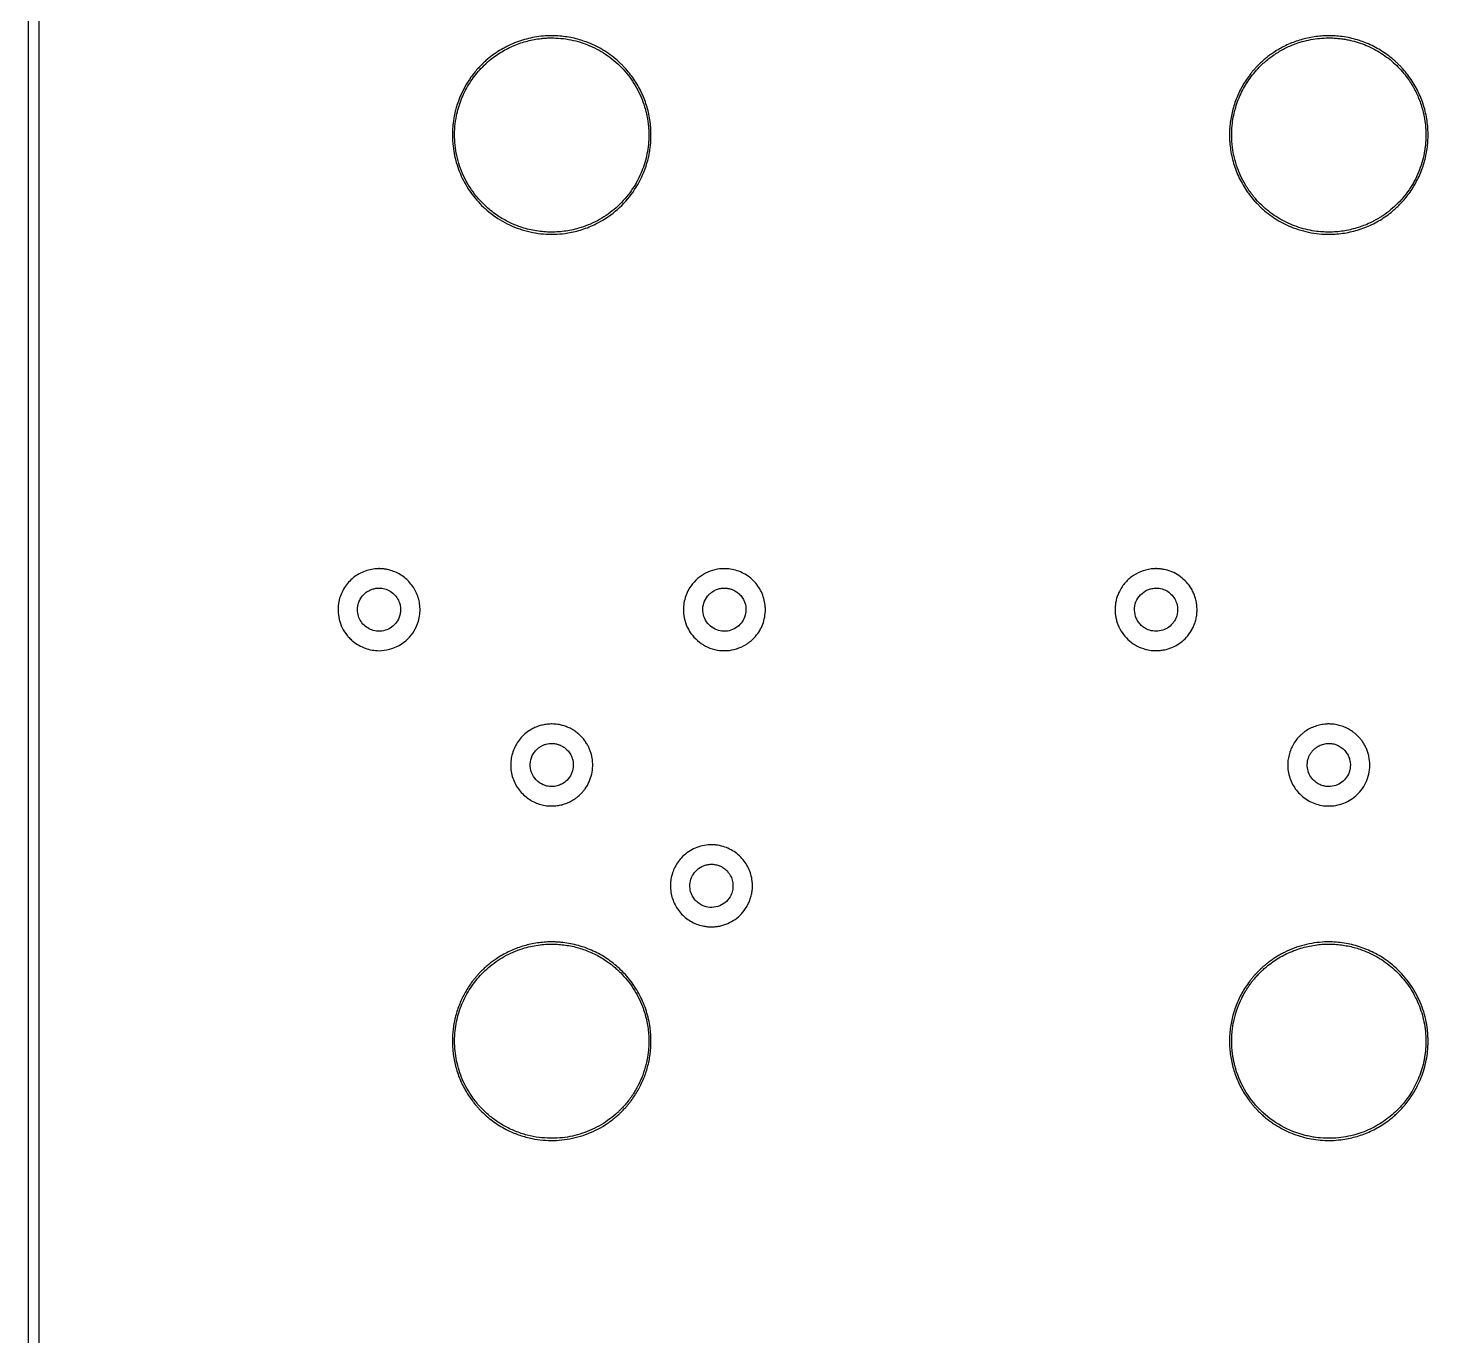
# Model space of a CAD drawing. Extents: x 947 to 24656, y 948 to 49051.
# Drawn here: x 947 to 13796, y 12870 to 24792 of the extents above; entities that cross this region are included whole.
import ezdxf

# ---------------------------------------------------------------- set-up
doc = ezdxf.new("R2010")
doc.units = 0

msp = doc.modelspace()

# ---------------------------------------------------------------- linework, layer by layer
for points in [[(24555.45501, 40846.15625, -0.000005), (24555.576589, 33590.111823, -0.000003), (24555.572356, 24977, -0.000002), (24555.441941, 13479.946311, -0.000011), (24555.197838, 7129.844974)], [(947.356477, 25000.183739), (947.352522, 2562.520656, 0.012311)]]:
    msp.add_lwpolyline(points, format="xyb")
msp.add_lwpolyline([(1047.755387, 2533.246585), (1047.389554, 24971.004995)])
for points in [[(5679.036017, 24722.979276, 0.040754), (5525.633606, 24702.70425, 0.042798), (5380.143539, 24657.951673, 0.042801), (5244.406668, 24589.085934, 0.040772), (5120, 24497.123675, 0.011661), (5103.168978, 24481.712897, 0.004516), (5080.551701, 24459.617433, 0.004515), (5058.340889, 24437.120907, 0.011686), (5042.858371, 24420.388078, 0.025419), (4982.740581, 24344.880433, 0.026482), (4931.47507, 24264.657287, 0.026539), (4889.072115, 24179.631382, 0.025771), (4855.449624, 24089.765537, 0.013519), (4843.006983, 24046.405356, 0.012342), (4832.50816, 24001.103523, 0.012336), (4824.252934, 23955.316344, 0.013471), (4818.54107, 23910.5, 0.012309), (4815.322252, 23867.782545, 0.011205), (4814.076686, 23823.597955, 0.011225), (4814.81236, 23779.489213, 0.012485), (4817.539497, 23737, 0.048587), (4849.639149, 23566.568515, 0.047961), (4914.103553, 23404.751682, 0.047947), (5008.238754, 23258.138693, 0.0485), (5128.252129, 23132.756024, 0.054548), (5291.406903, 23020.809125, 0.054785), (5474.677376, 22946.988838, 0.054794), (5669.577322, 22914.741036, 0.054601), (5867.067754, 22925.534653, 0.018463), (5932.655246, 22938.871822, 0.018723), (5996.770036, 22956.960143, 0.018674), (6059.514927, 22979.846921, 0.018139), (6121, 23007.55404, 0.058866), (6298.587273, 23123.206392, 0.058767), (6444.44823, 23277.116219, 0.058756), (6550.522099, 23460.764945, 0.058803), (6610.933529, 23664, 0.005685), (6614.550764, 23686.401815, 0.006514), (6617.484192, 23707.887566, 0.006214), (6619.963932, 23730.291573, 0.004397), (6622.213741, 23755.5, 0.017013), (6623.248265, 23777.878541, 0.003091), (6623.497158, 23819.430576, 0.003017), (6623.238527, 23860.96968, 0.01822), (6622.18928, 23882.5, 0.002281), (6620.678021, 23899.304102, 0.003012), (6619.138775, 23914.602271, 0.003311), (6617.564474, 23928.484233, 0.004487), (6615.947044, 23941, 0.036398), (6587.966417, 24072.11107, 0.037138), (6541.397575, 24196.866393, 0.037085), (6476.812003, 24313.520511, 0.036077), (6395.164536, 24420.5, 0.01208), (6380.347266, 24436.463376, 0.003689), (6357.183393, 24459.891897, 0.003665), (6333.724955, 24482.930532, 0.01255), (6318, 24497.402856, 0.022152), (6252.611751, 24549.692355, 0.022797), (6183.460263, 24595.460255, 0.022886), (6110.696384, 24634.581424, 0.022733), (6034.5, 24666.984263, 0.018238), (5972.195412, 24687.642142, 0.018492), (5908.835344, 24703.59842, 0.018253), (5843.681105, 24714.998912, 0.016769), (5776, 24722.007512, 0.011341), (5756.574655, 24722.920561, 0.003566), (5727.483485, 24723.419641, 0.003562), (5698.401175, 24723.503918, 0.01143)], [(5755.5, 24702.985562, -0.02484), (5848.257255, 24694.157723, -0.026128), (5938.104928, 24676.243919, -0.026268), (6025.143068, 24649.170283, -0.025715), (6109.5, 24612.955361, -0.026348), (6191.067336, 24567.371097, -0.026494), (6267.232198, 24513.537791, -0.026411), (6337.498331, 24451.777749, -0.025811), (6401.433855, 24382.5, -0.027335), (6456.256959, 24308.720599, -0.026189), (6503.557537, 24228.365144, -0.026), (6542.511604, 24142.903181, -0.026), (6572.385455, 24053.859522, -0.012776), (6582.697048, 24012.818923, -0.012337), (6591.031937, 23970.825499, -0.011975), (6597.496508, 23927.25995, -0.010512), (6602.196032, 23881.5, -0.017086), (6603.249337, 23859.177037, -0.00325), (6603.513086, 23818.490201, -0.003248), (6603.248104, 23777.804126, -0.017112), (6602.19391, 23755.5, -0.021543), (6591.327144, 23668.68839, -0.024074), (6573.280168, 23586.34106, -0.024389), (6547.65775, 23507.077352, -0.023353), (6514.113553, 23429.5, -0.052255), (6416.259667, 23273.153774, -0.052217), (6288.097288, 23140.448547, -0.052236), (6135.271678, 23037.21464, -0.052372), (5964.5, 22968.000799, -0.037934), (5832.343229, 22940.57968, -0.038265), (5697.946989, 22933.549481, -0.038234), (5563.945631, 22947.083902, -0.037739), (5432.964629, 22980.882639, -0.016308), (5379.992032, 23000.857418, -0.016295), (5328.419657, 23024.247442, -0.016181), (5278.129865, 23051.119115, -0.015552), (5229, 23081.525369, -0.019329), (5174.88558, 23120.481959, -0.01875), (5123.370791, 23163.881203, -0.018761), (5075.282166, 23210.990717, -0.019411), (5031.427541, 23261.057832, -0.054796), (4926.417399, 23424.510526, -0.055031), (4859.601827, 23606.639398, -0.05503), (4834.123326, 23798.960211, -0.054791), (4851.142297, 23992.5, -0.043446), (4893.856671, 24138.827264, -0.043127), (4961.293447, 24275.953408, -0.043108), (5051.287183, 24399.533326, -0.043324), (5161, 24505.625489, -0.035726), (5264.696399, 24578.194598, -0.035874), (5377.527756, 24635.150306, -0.035821), (5497.506604, 24675.462214, -0.035387), (5622.5, 24698.437921, -0.00954), (5656.007276, 24701.528051, -0.009676), (5689.450025, 24703.319998, -0.009754), (5722.667693, 24703.807394, -0.010095)], [(12762.5, 24723.001855, 0.032553), (12638.84662, 24708.74248, 0.034023), (12519.949363, 24678.647, 0.034203), (12406.808983, 24632.890314, 0.033656), (12300.323923, 24571.923829, 0.0112), (12262.757638, 24545.686684, 0.014057), (12229.209892, 24519.640505, 0.013833), (12196.74783, 24491.400534, 0.010282), (12162.443244, 24458.521477, 0.006452), (12137.582609, 24433.044088, 0.010563), (12117.267103, 24410.755401, 0.010927), (12098.401155, 24388.180592, 0.007578), (12078.032828, 24361.889035, 0.034528), (12010.083291, 24257.023355, 0.034508), (11957.197391, 24143.785325, 0.034546), (11920.436929, 24024.472944, 0.034777), (11900.555804, 23901.5, 0.011779), (11897.798458, 23860.530946, 0.010903), (11896.878298, 23818.406463, 0.010914), (11897.795347, 23776.328695, 0.011873), (11900.549831, 23735.5, 0.039778), (11924.882481, 23594.274429, 0.039871), (11971.261201, 23458.798762, 0.039735), (12038.737273, 23331.977356, 0.038931), (12125.835839, 23216.5, 0.011958), (12140.070845, 23201.156923, 0.003484), (12162.709623, 23178.219069, 0.003443), (12185.597007, 23155.663025, 0.012721), (12200.5, 23141.896442, 0.021142), (12265.177888, 23089.800911, 0.022556), (12332.679988, 23044.537993, 0.022691), (12403.59811, 23005.77666, 0.021964), (12478.5, 22973.14109, 0.027247), (12570.201879, 22943.512804, 0.026605), (12665.311243, 22923.754654, 0.026595), (12762.019542, 22914.20253, 0.027172), (12858.5, 22915.076032, 0.038266), (12996.276621, 22934.474741, 0.038415), (13129.303251, 22974.630684, 0.038439), (13254.54401, 23034.634905, 0.038419), (13369.146178, 23113.112029, 0.013707), (13404.461584, 23143.139567, 0.012393), (13439.314544, 23176.05697, 0.012345), (13472.638625, 23210.805322, 0.013295), (13503.368279, 23246.326346, 0.037397), (13578.47955, 23353.370582, 0.03605), (13637.84653, 23471.695831, 0.036021), (13679.642089, 23597.418715, 0.037195), (13702.409133, 23726.5, 0.004588), (13704.559267, 23750.049351, 0.009417), (13705.726339, 23768.537741, 0.008217), (13706.283022, 23788.57555, 0.002719), (13706.456745, 23818, 0.003096), (13706.280111, 23848.851642, 0.008747), (13705.646484, 23870.390078, 0.009979), (13704.315613, 23890.265544, 0.005191), (13701.903807, 23915, 0.038478), (13676.108405, 24053.22189, 0.039086), (13629.522292, 24185.107845, 0.038963), (13562.813146, 24308.515244, 0.037729), (13477.122163, 24421.5, 0.011481), (13462.639475, 24437.131855, 0.003991), (13441.077879, 24459.006087, 0.003996), (13419.154813, 24480.547637, 0.011367), (13403.427785, 24495.07876, 0.038668), (13289.097766, 24581.249319, 0.039165), (13163.335087, 24648.374543, 0.039344), (13029.210885, 24694.816508, 0.039815), (12890, 24719.445079, 0.009804), (12859.006332, 24721.80231, 0.007104), (12824.415052, 24723.259319, 0.007187), (12790.694677, 24723.715103, 0.012218)], [(12838.5, 24702.991369, -0.011856), (12883.883499, 24699.870307, -0.012325), (12928.482064, 24694.627369, -0.012516), (12972.089163, 24687.289998, -0.013201), (13014.5, 24677.889339, -0.043468), (13161.948956, 24627.151505, -0.044094), (13297.658729, 24551.876675, -0.04409), (13418.078367, 24453.963382, -0.043441), (13520.122773, 24336, -0.03304), (13580.525441, 24239.716975, -0.032125), (13628.3549, 24135.427514, -0.032097), (13662.466428, 24025.776938, -0.032843), (13681.944011, 23913.5, -0.003959), (13684.056677, 23892.05262, -0.007902), (13685.325104, 23875.050624, -0.007359), (13686.107275, 23857.26311, -0.002981), (13686.671826, 23833, -0.010349), (13686.533021, 23792.122732, -0.011763), (13684.668689, 23752.999503, -0.011886), (13680.991794, 23714.375728, -0.011037), (13675.41254, 23675, -0.05135), (13627.90994, 23500.264722, -0.051242), (13545.772643, 23338.744513, -0.051255), (13432.526225, 23197.337218, -0.051425), (13293, 23082.097457, -0.007204), (13267.816081, 23065.841787, -0.009294), (13244.206951, 23051.683507, -0.009149), (13219.788795, 23038.238617, -0.006635), (13192.140651, 23024.133591, -0.036635), (13073.520548, 22976.033592, -0.0363), (12948.787836, 22945.584929, -0.036291), (12820.929809, 22933.490741, -0.036571), (12693, 22940.065486, -0.0469), (12529.617854, 22976.290141, -0.047447), (12376.519166, 23042.23937, -0.04739), (12238.434449, 23135.954919, -0.04656), (12119.566145, 23254.5, -0.011756), (12100.427032, 23278.648076, -0.007742), (12079.507836, 23307.267035, -0.00773), (12059.418937, 23336.614645, -0.011445), (12042.806359, 23363, -0.027352), (11997.242758, 23449.601669, -0.027561), (11961.534361, 23540.442796, -0.027588), (11936.063935, 23634.572441, -0.027531), (11921.090571, 23731, -0.005353), (11919.106542, 23753.411329, -0.007719), (11917.870349, 23773.274994, -0.007371), (11917.212473, 23793.84296, -0.004308), (11917, 23818.5, -0.004308), (11917.212473, 23843.15704, -0.007371), (11917.870349, 23863.725006, -0.007719), (11919.106542, 23883.588671, -0.005353), (11921.090571, 23906, -0.041967), (11948.138222, 24052.23984, -0.042152), (11999.201696, 24191.685006, -0.042121), (12072.971591, 24320.685286, -0.041773), (12167.5, 24435.88382, -0.030245), (12244.860192, 24506.47375, -0.02952), (12330.778064, 24567.83391, -0.02951), (12423.355129, 24618.667532, -0.030174), (12520.599243, 24657.825881, -0.022827), (12598.535129, 24679.970174, -0.022519), (12678.517888, 24695.034258, -0.022662), (12759.017619, 24702.77096, -0.023867)], [(4123.5, 19863.945105, 0.082607), (4004.540891, 19836.995535, 0.081947), (3900.344479, 19772.946586, 0.081997), (3822.296305, 19678.858472, 0.082851), (3778.981561, 19565.004597, 0.05431), (3771.633895, 19483.306401, 0.055129), (3782.130275, 19402.368734, 0.055071), (3810.076869, 19325.604513, 0.053978), (3854.253392, 19256.229707, 0.017499), (3865.3229, 19243.347803, 0.009001), (3880.023884, 19227.969024, 0.008998), (3895.218482, 19213.178253, 0.018085), (3907.822546, 19202.173237, 0.041626), (3961.352719, 19165.676763, 0.042614), (4019.780566, 19138.879117, 0.042895), (4081.533779, 19122.510579, 0.043369), (4144.945323, 19117, 0.064689), (4239.916618, 19129.338822, 0.064083), (4328.908466, 19165.543969, 0.064119), (4405.790856, 19223.078255, 0.064894), (4465.232052, 19298, 0.042702), (4493.522566, 19355.71872, 0.042893), (4511.546196, 19417.318731, 0.042984), (4518.768863, 19480.965565, 0.043272), (4514.97427, 19544.764968, 0.075946), (4481.792619, 19652.991033, 0.076076), (4417.823796, 19746.302101, 0.076064), (4328.86594, 19816.222405, 0.075886), (4223, 19856.412351, 0.011609), (4209.69544, 19858.945223, 0.008909), (4195.05823, 19861.113872, 0.008677), (4179.877618, 19862.820012, 0.009178), (4164.928514, 19863.961508, 0.003243), (4152.396633, 19864.605822, 0.01132), (4144.301325, 19864.785919, 0.011232), (4136.17468, 19864.600119, 0.003155)], [(7270.842444, 19863.978704, 0.059083), (7183.647553, 19848.149658, 0.059394), (7102.738446, 19812.380441, 0.059314), (7032.41145, 19758.53987, 0.058629), (6976.376903, 19689.5, 0.045401), (6946.701217, 19631.643187, 0.04371), (6927.501991, 19568.646708, 0.043559), (6919.500169, 19503.056667, 0.0444), (6923.070426, 19437.5, 0.059483), (6945.924482, 19352.267059, 0.059205), (6988.225651, 19274.664064, 0.059192), (7047.544477, 19209.120786, 0.059409), (7120.5, 19159.392949, 0.059873), (7204.665083, 19127.71286, 0.060627), (7293.579303, 19117.055493, 0.060581), (7382.516122, 19128.034654, 0.059614), (7466.74692, 19160.021158, 0.017904), (7490.371854, 19173.479518, 0.019172), (7512.425583, 19188.308431, 0.018965), (7533.492146, 19204.937705, 0.016748), (7554.158676, 19223.794497, 0.043528), (7596.785887, 19273.321806, 0.044457), (7629.855463, 19329.14583, 0.044086), (7652.754925, 19390.385526, 0.041392), (7665.168653, 19456, 0.020124), (7666.161556, 19471.492486, 0.007841), (7666.33494, 19492.956552, 0.007881), (7665.830762, 19514.531204, 0.018832), (7664.602185, 19530.5, 0.040366), (7652.135559, 19593.575173, 0.042772), (7629.843973, 19652.562828, 0.043003), (7597.972172, 19706.616814, 0.041696), (7557.026705, 19755.026705, 0.042085), (7508.395594, 19796.094545, 0.042991), (7453.906714, 19828.110656, 0.042944), (7394.687353, 19850.365014, 0.041802), (7332, 19862.426121, 0.012095), (7317.529591, 19863.620232, 0.008191), (7300.99759, 19864.311066, 0.008236), (7284.665656, 19864.456583, 0.013499)], [(11206, 19863.922544, 0.065814), (11110.109482, 19845.55765, 0.06566), (11022.202685, 19802.898621, 0.06559), (10948.283941, 19738.857313, 0.065431), (10893.403361, 19657.807147, 0.026909), (10877.075908, 19620.315142, 0.028171), (10865.152255, 19581.849773, 0.028071), (10857.59543, 19542.157986, 0.026312), (10854.320738, 19501, 0.024034), (10855.13093, 19462.921975, 0.025522), (10859.61332, 19425.862013, 0.025741), (10867.797844, 19389.748275, 0.025395), (10879.679262, 19354.5, 0.054507), (10918.158547, 19281.446882, 0.055399), (10971.335431, 19218.872912, 0.055423), (11036.929863, 19169.524683, 0.054647), (11112.06569, 19135.513447, 0.018749), (11140.604282, 19127.356884, 0.021628), (11168.35176, 19121.800221, 0.021326), (11196.812454, 19118.606461, 0.017314), (11227.5, 19117.547984, 0.012685), (11252.369323, 19118.182673, 0.017104), (11274.797339, 19120.095677, 0.017567), (11296.558045, 19123.483041, 0.014655), (11319.397453, 19128.56311, 0.048932), (11387.747327, 19153.199976, 0.048544), (11450.202258, 19190.70142, 0.048586), (11504.206824, 19239.506159, 0.049194), (11547.526192, 19297.624606, 0.028867), (11567.467527, 19335.5111, 0.028381), (11583.039259, 19375.654412, 0.028367), (11593.971228, 19417.323514, 0.028768), (11600.053504, 19459.767567, 0.019089), (11600.820855, 19476.208632, 0.006893), (11600.696379, 19499.604827, 0.006683), (11599.946184, 19522.699182, 0.023503), (11598.568169, 19537.5, 0.025505), (11590.092953, 19581.371093, 0.029123), (11577.458683, 19622.205185, 0.029522), (11560.344034, 19660.807299, 0.027673), (11538.468326, 19698, 0.049026), (11492.239163, 19754.588591, 0.048994), (11435.867879, 19801.107282, 0.049066), (11371.605172, 19835.712385, 0.049466), (11302.004597, 19857.018439, 0.007949), (11288.28988, 19859.546868, 0.009977), (11275.501902, 19861.433333, 0.009687), (11262.345627, 19862.84826, 0.006815), (11247.5, 19863.95083, 0.003474), (11235.243043, 19864.607902, 0.011823), (11227.248641, 19864.791519, 0.011306), (11219.076537, 19864.60113, 0.002971)], [(4169.5, 19685.887973, -0.07257), (4222.488137, 19671.662799, -0.070304), (4269.83837, 19642.792308, -0.070148), (4307.4213, 19601.864171, -0.071701), (4331.887144, 19552.432388, -0.047587), (4340.298322, 19515.052833, -0.048951), (4341.376353, 19477.116104, -0.049119), (4335.066065, 19439.812571, -0.048571), (4321.588542, 19404.308258, -0.080582), (4283.956882, 19351.672076, -0.083101), (4231.974527, 19314.287835, -0.083107), (4170.655909, 19295.867715, -0.080609), (4106, 19298.123722, -0.073519), (4053.813462, 19316.732285, -0.070451), (4008.391479, 19349.847815, -0.070369), (3973.906727, 19394.312641, -0.073053), (3953.644395, 19446.046281, -0.026777), (3950.646894, 19463.107772, -0.019302), (3949.067821, 19482.375198, -0.019364), (3948.982238, 19501.603608, -0.027939), (3950.512716, 19518.537241, -0.051926), (3960.862926, 19559.112765, -0.053318), (3979.290445, 19596.301394, -0.053339), (4005.157564, 19628.740008, -0.052043), (4037.5, 19655.274131, -0.04447), (4067.680927, 19671.535088, -0.044383), (4100.281325, 19682.215683, -0.04403), (4134.503596, 19687.034552, -0.042345)], [(7317, 19685.886335, -0.019556), (7330.574312, 19683.854361, -0.019146), (7344.045935, 19680.757094, -0.018774), (7357.494534, 19676.570223, -0.017186), (7371, 19671.273987, -0.023504), (7388.702889, 19662.611043, -0.027012), (7404.68131, 19652.679917, -0.026606), (7419.697232, 19640.946047, -0.021587), (7434.515363, 19626.871135, -0.026087), (7449.26185, 19609.914123, -0.029805), (7461.469158, 19592.224214, -0.029905), (7471.453106, 19573.262519, -0.026606), (7479.54571, 19552.5, -0.083301), (7489.447034, 19487.964975, -0.083369), (7477.739978, 19423.7512, -0.083508), (7445.731067, 19366.969492, -0.08397), (7396.960895, 19323.908646, -0.083864), (7336.122222, 19299.012693, -0.084182), (7270.564246, 19295.527102, -0.084179), (7207.520019, 19313.847924, -0.083851), (7153.942729, 19351.942729, -0.091173), (7113.359564, 19410.812726, -0.092156), (7096.56949, 19480.046318, -0.09196), (7105.769141, 19550.812096, -0.090321), (7139.740606, 19614.069921, -0.019994), (7146.167227, 19621.502094, -0.009125), (7155.114072, 19630.706641, -0.009078), (7164.313732, 19639.506462, -0.021971), (7171.5, 19645.57285, -0.046639), (7204.421179, 19666.394387, -0.050155), (7239.854876, 19680.158782, -0.049866), (7277.505174, 19686.646516, -0.045149)], [(11255.5, 19685.401774, -0.071223), (11307.149919, 19670.748645, -0.069126), (11353.196133, 19642.092799, -0.068865), (11389.830361, 19601.856595, -0.069774), (11413.965299, 19553.355526, -0.018018), (11418.593537, 19537.63888, -0.022702), (11421.68006, 19522.790881, -0.022543), (11423.422389, 19507.638147, -0.017353), (11424, 19491, -0.025732), (11422.805021, 19467.79562, -0.030926), (11419.221997, 19446.242927, -0.031178), (11413.040057, 19425.443985, -0.026929), (11404.059176, 19404.5, -0.017511), (11395.937357, 19389.417031, -0.022508), (11387.385052, 19376.190447, -0.022731), (11377.750947, 19363.890298, -0.018467), (11366.374038, 19351.600115, -0.078486), (11317.357845, 19315.832687, -0.07794), (11259.587655, 19296.805491, -0.077861), (11198.714071, 19296.367345, -0.078086), (11140.688565, 19314.575587, -0.04914), (11107.573643, 19335.250474, -0.04948), (11079.213741, 19361.947345, -0.049631), (11056.724989, 19393.612906, -0.050061), (11040.993437, 19429, -0.098197), (11031.598041, 19505.304778, -0.098718), (11052.071089, 19579.264485, -0.098763), (11099.331827, 19639.691675, -0.098382), (11166.220555, 19677.461925, -0.027832), (11188.096874, 19683.334379, -0.029486), (11210.073009, 19686.603016, -0.02925), (11232.443719, 19687.279193, -0.026498)], [(5701.5, 18448.33855, 0.025826), (5657.067602, 18443.352063, 0.02892), (5615.065146, 18433.905557, 0.029395), (5575.04874, 18419.848348, 0.028556), (5536.555008, 18401.078193, 0.08141), (5441.580177, 18325.330115, 0.08175), (5375.9185, 18223.326349, 0.081748), (5346.413558, 18105.656237, 0.081401), (5356.110033, 17984.555245, 0.041115), (5375.49156, 17926.944413, 0.040619), (5404.101769, 17873.034086, 0.040656), (5441.022485, 17824.504095, 0.04136), (5485.114118, 17782.890767, 0.036413), (5530.422249, 17751.825786, 0.036418), (5579.755716, 17727.664137, 0.036468), (5632.005327, 17710.943582, 0.036741), (5686, 17702.043625, 0.017152), (5700.976519, 17701.209878, 0.006956), (5721.416029, 17701.058589, 0.006935), (5741.792458, 17701.473912, 0.017791), (5756.5, 17702.502574, 0.029564), (5802.759928, 17710.182502, 0.031103), (5846.994004, 17723.181048, 0.031237), (5889.098412, 17741.503555, 0.030384), (5929, 17765.078856, 0.023921), (5955.123174, 17784.619652, 0.021), (5980.467325, 17807.394937, 0.021013), (6003.794291, 17832.198993, 0.024044), (6023.870235, 17857.821329, 0.049129), (6060.505161, 17922.049573, 0.049628), (6083.756197, 17991.976256, 0.049469), (6092.822065, 18065.326313, 0.048192), (6087.444027, 18139.692431, 0.025083), (6080.516715, 18170.867038, 0.020844), (6070.136696, 18203.216321, 0.020736), (6057.024898, 18234.786668, 0.023974), (6041.898136, 18263.627555, 0.027531), (6020.19077, 18296.327918, 0.025607), (5994.5238, 18327.282442, 0.025453), (5965.656815, 18355.635452, 0.026361), (5934.380862, 18380.557426, 0.027883), (5903.53641, 18400.082837, 0.024188), (5869.237654, 18417.086153, 0.024085), (5833.288629, 18430.769886, 0.026944), (5797.5, 18440.35455, 0.016479), (5773.430397, 18444.606327, 0.014729), (5748.214712, 18447.453351, 0.015078), (5723.633151, 18448.753025, 0.0207)], [(12777.447812, 18448.01147, 0.034246), (12726.535146, 18440.915152, 0.033216), (12676.531094, 18426.894917, 0.033529), (12629.290133, 18406.541713, 0.036582), (12586.619138, 18380.557426, 0.018803), (12566.309621, 18364.869671, 0.014609), (12545.400229, 18346.36275, 0.014796), (12526.019695, 18327.062304, 0.022137), (12510.380838, 18309, 0.033452), (12479.917833, 18264.707234, 0.035742), (12456.381123, 18217.691067, 0.035653), (12439.73383, 18167.691575, 0.032949), (12429.820607, 18114.5, 0.024172), (12428.789078, 18099.79731, 0.005343), (12428.510542, 18074.530723, 0.005264), (12428.767732, 18049.293939, 0.025476), (12429.793778, 18035, 0.038274), (12442.714766, 17970.966149, 0.042906), (12464.943283, 17912.157309, 0.043479), (12496.571348, 17858.673576, 0.041335), (12537.456971, 17810.482333, 0.04284), (12587.703452, 17768.247959, 0.044135), (12643.933232, 17735.668282, 0.044094), (12705.058454, 17713.439531, 0.0426), (12769.845659, 17701.950525, 0.020627), (12786.044078, 17701.154351, 0.006716), (12809.997713, 17701.287747, 0.006584), (12833.782125, 17702.05311, 0.023258), (12849, 17703.454717, 0.045885), (12921.603105, 17720.458604, 0.049291), (12988.063561, 17750.159132, 0.049675), (13046.984576, 17792.048941, 0.047989), (13097.242711, 17845.183228, 0.055098), (13139.826528, 17914.390618, 0.05443), (13166.479282, 17991.507931, 0.054393), (13175.874585, 18072.610978, 0.054869), (13167.506493, 18153.585639, 0.02545), (13158.000144, 18188.824818, 0.023705), (13144.771404, 18223.780615, 0.023784), (13128.346346, 18257.205435, 0.026098), (13109.275348, 18287.862646, 0.022766), (13089.83475, 18313.213802, 0.020178), (13067.405247, 18337.774581, 0.020228), (13043.13558, 18360.380589, 0.023237), (13018.178671, 18379.870235, 0.032882), (12977.024693, 18405.147171, 0.032119), (12932.594339, 18425.03337, 0.032064), (12885.905782, 18439.093983, 0.032505), (12838.014805, 18446.991026, 0.014162), (12824.852314, 18447.915455, 0.006237), (12807.403295, 18448.427218, 0.006199), (12790.081038, 18448.504266, 0.01552)], [(5745.423595, 18269.48907, -0.042349), (5777.227988, 18262.544026, -0.042457), (5807.379198, 18250.343553, -0.042226), (5835.185053, 18233.151191, -0.040942), (5860.018486, 18211.370288, -0.026452), (5875.26975, 18193.84256, -0.030303), (5887.85288, 18175.551359, -0.030442), (5898.086021, 18155.949328, -0.027167), (5906.305395, 18134.5, -0.084218), (5915.630273, 18070.000611, -0.083701), (5903.201875, 18005.887062, -0.083459), (5870.38954, 17949.240491, -0.083059), (5820.813218, 17906.324906, -0.060641), (5778.93192, 17887.287458, -0.058496), (5733.190609, 17878.554753, -0.058522), (5686.689642, 17880.654472, -0.060802), (5642.571728, 17893.507536, -0.100086), (5577.230858, 17938.637695, -0.101778), (5535.025725, 18005.363836, -0.102056), (5522.650918, 18083.173661, -0.101193), (5542.000667, 18159.786958, -0.02556), (5552.243509, 18178.527512, -0.027745), (5564.092547, 18195.597607, -0.027707), (5577.774528, 18211.271194, -0.025348), (5593.5, 18225.83468, -0.036908), (5615.923369, 18241.930642, -0.034833), (5640.896081, 18254.905236, -0.034651), (5667.564588, 18264.346477, -0.0356), (5695.042384, 18269.911069, -0.025364), (5705.154633, 18270.700652, -0.008896), (5719.729342, 18270.837887, -0.009032), (5734.487572, 18270.44759, -0.021464)], [(12825.026234, 18269.952543, -0.053898), (12867.34022, 18260.014629, -0.055325), (12906.156071, 18241.316564, -0.055292), (12939.946846, 18214.550072, -0.053715), (12967.422084, 18180.786958, -0.055009), (12985.845389, 18144.141773, -0.052333), (12996.21983, 18103.742415, -0.052082), (12998.00942, 18061.88132, -0.053397), (12991.060307, 18020.91716, -0.081651), (12964.311298, 17963.753738, -0.080772), (12920.588431, 17917.917538, -0.080721), (12864.569342, 17888.274437, -0.0814), (12802.210586, 17878.008205, -0.047311), (12764.847365, 17881.524148, -0.048109), (12729.029629, 17891.999282, -0.048057), (12695.839024, 17909.139951, -0.047003), (12666.262824, 17932.412525, -0.076033), (12630.044687, 17979.233198, -0.075762), (12609.422467, 18034.795558, -0.075696), (12606.277156, 18094.021834, -0.075697), (12620.901829, 18151.5, -0.038248), (12634.067767, 18176.993463, -0.03627), (12651.173071, 18200.667864, -0.036123), (12671.59627, 18221.712859, -0.037204), (12694.645571, 18239.3738, -0.029296), (12713.779592, 18250.350946, -0.027779), (12734.402566, 18259.234425, -0.027642), (12755.988569, 18265.815442, -0.028302), (12778, 18269.9133, -0.024626), (12787.166442, 18270.631858, -0.007038), (12801.430068, 18270.844559, -0.007077), (12815.716318, 18270.65426, -0.023883)], [(7145.5, 17345.972204, 0.044643), (7076.090115, 17333.513904, 0.046515), (7010.990076, 17309.025976, 0.046771), (6951.854811, 17273.076565, 0.046141), (6900.138417, 17226.616336, 0.038905), (6864.171173, 17181.114697, 0.039327), (6835.832297, 17130.748852, 0.038983), (6815.527424, 17076.13791, 0.036847), (6803.476766, 17018, 0.019462), (6802.069703, 17002.716145, 0.007924), (6801.296275, 16981.843677, 0.007973), (6801.185679, 16960.759174, 0.017458), (6801.921781, 16944.632281, 0.079151), (6830.223464, 16828.224511, 0.080156), (6893.226094, 16726.934682, 0.080406), (6984.688757, 16650.843033, 0.080367), (7095.5, 16607.472818, 0.026283), (7133.690382, 16601.305042, 0.025302), (7172.80674, 16599.074099, 0.025336), (7211.894669, 16600.806133, 0.026535), (7250, 16606.487285, 0.051947), (7322.900725, 16629.426747, 0.051075), (7389.953586, 16666.996726, 0.051116), (7447.951155, 16717.345999, 0.052202), (7494.068713, 16778.083862, 0.026636), (7513.831455, 16814.970763, 0.028267), (7529.127196, 16853.037363, 0.02795), (7540.168693, 16892.984992, 0.024872), (7547.206423, 16935.5, 0.023069), (7548.279454, 16951.212875, 0.007205), (7548.460095, 16974.840488, 0.007296), (7547.952683, 16998.595967, 0.021087), (7546.668651, 17015, 0.039512), (7534.276482, 17076.363855, 0.041707), (7512.526496, 17133.865947, 0.041881), (7481.634158, 17186.749038, 0.040518), (7442.052591, 17234.376563, 0.041615), (7393.864057, 17276.066858, 0.043299), (7340.046589, 17308.58301, 0.043089), (7281.184347, 17331.469587, 0.040426), (7218, 17344.534143, 0.020106), (7203.746672, 17345.718183, 0.00571), (7181.516162, 17346.413182, 0.005638), (7159.338711, 17346.60294, 0.021416)], [(7189.604783, 17168.963537, -0.042629), (7224.5639, 17163.127624, -0.045162), (7257.326702, 17151.505766, -0.045528), (7287.237572, 17134.295019, -0.044737), (7313.730115, 17111.865228, -0.01635), (7325.634878, 17098.987035, -0.022495), (7335.402615, 17086.618912, -0.023128), (7343.81294, 17073.704145, -0.018929), (7351.614143, 17059.188018, -0.062553), (7367.199775, 17013.735466, -0.060972), (7371.246823, 16965.437202, -0.060982), (7363.525742, 16917.595853, -0.062612), (7344.517598, 16873.486367, -0.092535), (7296.979395, 16818.899516, -0.092554), (7232.952897, 16785.143736, -0.092698), (7161.146419, 16776.796149, -0.093172), (7091.315169, 16794.995203, -0.057659), (7052.697757, 16818.988645, -0.057817), (7020.619106, 16851.146989, -0.057871), (6996.780043, 16889.765593, -0.057974), (6982.443184, 16932.796761, -0.087415), (6980.300121, 17001.023596, -0.087606), (7001.611045, 17065.818696, -0.087535), (7043.843225, 17119.439105, -0.087089), (7101.943912, 17155.485242, -0.022246), (7118.434834, 17161.264313, -0.023129), (7135.162872, 17165.470385, -0.022017), (7152.94247, 17168.267732, -0.01675), (7172.604783, 17169.815018, -0.020089), (7174.95405, 17169.826439, -0.003683), (7179.291755, 17169.6412, -0.003954), (7184.366827, 17169.346756, -0.003586)], [(5681.936358, 16461.030799, 0.033069), (5557.341032, 16446.979818, 0.034406), (5437.368735, 16416.703737, 0.034533), (5323.089493, 16370.392492, 0.033849), (5215.469899, 16308.525937, 0.011658), (5179.294849, 16283.095897, 0.013031), (5145.69128, 16256.903157, 0.012908), (5113.219378, 16228.767861, 0.011015), (5080.440573, 16197.5, 0.006899), (5055.706907, 16172.153258, 0.010611), (5035.082244, 16149.480801, 0.010839), (5015.758388, 16126.31574, 0.007651), (4995.021283, 16099.5, 0.031913), (4930.828633, 16001.339659, 0.032543), (4880.11593, 15896.432543, 0.032529), (4843.425823, 15785.785592, 0.03182), (4821.070829, 15670.5, 0.015272), (4816.185662, 15620.488813, 0.013639), (4814.122117, 15568.348008, 0.013547), (4814.90076, 15515.783708, 0.014482), (4818.54107, 15464.5, 0.034657), (4839.101362, 15344.083229, 0.033792), (4876.208931, 15226.607603, 0.033734), (4928.878305, 15115.008324, 0.034262), (4995.837164, 15012.112468, 0.008485), (5015.5528, 14986.832854, 0.009761), (5035.235868, 14963.410033, 0.009529), (5056.230721, 14940.298126, 0.007407), (5079.908243, 14915.943752, 0.019873), (5135.606033, 14864.580403, 0.021336), (5193.942427, 14819.068559, 0.021382), (5255.82572, 14778.780364, 0.020145), (5322.144746, 14743.059899, 0.015801), (5375.107762, 14719.269599, 0.015998), (5429.250914, 14698.977451, 0.016041), (5484.438274, 14682.237356, 0.01609), (5540.529686, 14669.088798, 0.027253), (5638.707171, 14654.894194, 0.027323), (5737.761408, 14651.479471, 0.027368), (5836.441221, 14658.883956, 0.02755), (5933.5, 14677.017555, 0.027124), (6028.206771, 14705.694574, 0.027405), (6118.917481, 14744.373367, 0.027389), (6204.905526, 14792.767053, 0.027015), (6285.5, 14850.474103, 0.006086), (6304.884705, 14866.394468, 0.00859), (6321.733212, 14881.080724, 0.008154), (6338.711697, 14896.911324, 0.004758), (6358.570988, 14916.410538, 0.006595), (6383.225687, 14941.743008, 0.01027), (6403.724502, 14964.278343, 0.010639), (6422.750185, 14987.037148, 0.007845), (6442.87146, 15012.999276, 0.03153), (6505.979684, 15109.19786, 0.031889), (6556.225695, 15212.213758, 0.031854), (6593.009923, 15320.895171, 0.031305), (6615.947044, 15434, 0.007633), (6619.69352, 15464.499012, 0.011346), (6621.95802, 15491.30741, 0.010338), (6623.130387, 15519.953802, 0.005057), (6623.5, 15556.5, 0.00504), (6623.131957, 15593.01182, 0.010338), (6621.963979, 15621.598637, 0.011323), (6619.703694, 15648.394103, 0.00753), (6615.955569, 15679, 0.042556), (6581.867254, 15830.036761, 0.04278), (6522.740647, 15972.843636, 0.042785), (6440.181233, 16103.489362, 0.042588), (6336.474665, 16218.395733, 0.040077), (6223.641774, 16308.035987, 0.039991), (6097.873809, 16378.599835, 0.039934), (5962.300002, 16428.323838, 0.039718), (5820.299336, 16455.974181, 0.011239), (5787.308523, 16458.9661, 0.007859), (5750.015659, 16460.916327, 0.007914), (5713.246402, 16461.677614, 0.012765)], [(12764.216469, 16460.923129, 0.026301), (12669.428679, 16451.92986, 0.026399), (12576.228364, 16433.040241, 0.02638), (12485.474737, 16404.418823, 0.026178), (12398, 16366.337716, 0.010401), (12360.98047, 16346.888621, 0.011948), (12326.499729, 16326.758197, 0.011996), (12293.14282, 16305.078823, 0.010658), (12259.5, 16280.978224, 0.007534), (12232.783425, 16260.328494, 0.010761), (12209.760451, 16241.148228, 0.010532), (12187.217106, 16220.680414, 0.006789), (12161.929582, 16196.070418, 0.006756), (12137.595965, 16171.07015, 0.01027), (12117.203978, 16148.639845, 0.010581), (12098.200763, 16125.900644, 0.007835), (12078.12854, 16100.000724, 0.034378), (12010.08893, 15994.987, 0.034545), (11957.204546, 15881.806809, 0.034591), (11920.464371, 15762.569607, 0.034673), (11900.549831, 15639.5, 0.011873), (11897.795347, 15598.671305, 0.010914), (11896.878298, 15556.593537, 0.010903), (11897.798458, 15514.469054, 0.011779), (11900.555804, 15473.5, 0.034773), (11920.434383, 15350.537096, 0.03454), (11957.189457, 15231.230981, 0.034505), (12010.063463, 15118.005038, 0.03454), (12077.991076, 15013.166739, 0.007558), (12098.377741, 14986.849072, 0.010889), (12117.263122, 14964.243569, 0.010533), (12137.588076, 14941.931135, 0.006453), (12162.434297, 14916.450262, 0.010375), (12196.273199, 14884.006462, 0.013597), (12228.571205, 14855.883329, 0.013822), (12261.907755, 14829.92638, 0.011348), (12298.864234, 14804.028671, 0.045473), (12444.53811, 14724.889096, 0.04591), (12601.658411, 14673.68822, 0.045934), (12765.403839, 14652.03729, 0.045622), (12930.732804, 14660.563321, 0.036271), (13059.62391, 14688.739055, 0.036706), (13182.558073, 14735.166855, 0.036598), (13297.712897, 14799.224429, 0.035603), (13403.427785, 14879.92124, 0.011363), (13419.112713, 14894.413207, 0.003971), (13441.027062, 14915.943222, 0.003972), (13462.600462, 14937.82247, 0.011333), (13477.139867, 14953.5, 0.015834), (13515.820338, 15000.041236, 0.016464), (13550.956422, 15048.350038, 0.016552), (13582.664057, 15098.610784, 0.016411), (13611.072828, 15151, 0.022562), (13644.582809, 15226.250601, 0.022588), (13671.161548, 15304.18656, 0.022673), (13690.515197, 15383.907886, 0.023153), (13702.409133, 15464.5, 0.004556), (13704.57441, 15488.198333, 0.009547), (13705.737894, 15506.668478, 0.008291), (13706.284169, 15526.72252, 0.002663), (13706.442754, 15556.5, 0.005473), (13706.036109, 15593.648184, 0.011098), (13704.74798, 15622.847003, 0.011759), (13702.225934, 15650.856852, 0.007021), (13697.976674, 15684.040822, 0.052534), (13651.68327, 15868.123963, 0.05255), (13568.045721, 16038.497789, 0.052567), (13450.759586, 16187.642945, 0.052639), (13305, 16308.974043, 0.039438), (13180.4782, 16378.654661, 0.039375), (13046.494229, 16427.961863, 0.039403), (12906.530196, 16455.628078, 0.039618)], [(5754, 16440.990881, -0.033), (5875.971768, 16427.567474, -0.034623), (5993.123801, 16398.30101, -0.034731), (6104.781113, 16353.25529, -0.033652), (6210.36739, 16292.776622, -0.011813), (6246.716662, 16267.313316, -0.013461), (6280.239562, 16241.209046, -0.013318), (6312.615764, 16213.088329, -0.0111), (6345.522818, 16181.559955, -0.025817), (6407.990748, 16112.172706, -0.026701), (6462.227589, 16037.465271, -0.026655), (6508.276184, 15957.275871, -0.025531), (6546.264976, 15871.5, -0.018415), (6566.799247, 15811.363042, -0.018457), (6582.835225, 15749.923925, -0.018085), (6594.565015, 15686.27178, -0.016156), (6602.19391, 15619.5, -0.017112), (6603.248104, 15597.195874, -0.003248), (6603.513086, 15556.509799, -0.00325), (6603.249337, 15515.822963, -0.017086), (6602.196032, 15493.5, -0.010522), (6597.453962, 15447.33554, -0.012221), (6590.950776, 15403.670304, -0.012545), (6582.501261, 15361.418339, -0.01242), (6571.918093, 15319.5, -0.028135), (6539.20583, 15223.49436, -0.028822), (6496.144453, 15132.564034, -0.028711), (6442.737814, 15046.867833, -0.027452), (6379.117517, 14966.5, -0.011553), (6364.009524, 14950.204456, -0.004631), (6342.625643, 14928.586984, -0.004639), (6320.802524, 14907.328592, -0.011281), (6304.215107, 14892.169053, -0.025684), (6229.022818, 14833.020609, -0.026673), (6149.077493, 14782.693292, -0.026858), (6064.772225, 14741.468135, -0.026872), (5976.547859, 14709.525896, -0.025931), (5885.23052, 14687.005173, -0.026656), (5792.90915, 14674.310754, -0.026666), (5699.792771, 14671.513956, -0.025991), (5606.099007, 14678.578944, -0.032181), (5494.782657, 14700.168799, -0.032185), (5387.16261, 14735.863944, -0.032142), (5284.878366, 14785.130485, -0.031901), (5189.481821, 14847.211275, -0.015149), (5148.868792, 14879.452459, -0.014434), (5109.605057, 14914.60072, -0.014463), (5072.516829, 14951.877817, -0.015381), (5038.425032, 14990.5, -0.051412), (4936.803795, 15142.378803, -0.051586), (4868.443792, 15311.627322, -0.051663), (4836.249026, 15491.04462, -0.051874), (4841.58868, 15673, -0.046759), (4878.995555, 15835.361463, -0.047188), (4945.845022, 15987.420211, -0.047178), (5040.034025, 16124.275355, -0.046702), (5158.5, 16241.55942, -0.025866), (5229.698906, 16294.054827, -0.024856), (5306.867218, 16339.674652, -0.024833), (5388.256672, 16377.45023, -0.025698), (5472.077771, 16406.489648, -0.020127), (5541.738348, 16423.675053, -0.019965), (5612.741899, 16435.257354, -0.020117), (5683.894254, 16441.072284, -0.021241)], [(12858, 16439.986872, -0.015905), (12917.182112, 16434.103436, -0.016471), (12975.179006, 16424.515648, -0.016569), (13032.08529, 16411.19688, -0.016556), (13088, 16394.135752, -0.045587), (13235.264983, 16328.305111, -0.045666), (13368.070269, 16236.910223, -0.045657), (13482.102169, 16122.906804, -0.04553), (13573.669126, 15990, -0.024254), (13611.644371, 15914.074695, -0.023907), (13642.290125, 15834.46779, -0.023929), (13665.172311, 15752.371264, -0.024404), (13679.928288, 15669, -0.008542), (13683.439569, 15637.001241, -0.009791), (13685.671553, 15606.324442, -0.009665), (13686.720191, 15575.23781, -0.007923), (13686.671826, 15542, -0.009852), (13685.116203, 15499.979899, -0.012039), (13681.942803, 15460.782587, -0.01227), (13676.951635, 15422.425981, -0.011011), (13669.931712, 15382.943147, -0.045533), (13623.804546, 15227.792612, -0.045857), (13550.437889, 15083.943826, -0.045836), (13452.044566, 14955.820184, -0.045408), (13331.66829, 14847.323353, -0.022986), (13266.150766, 14802.805272, -0.022254), (13196.126971, 14763.971014, -0.022261), (13122.950596, 14731.525536, -0.023035), (13048, 14706.123837, -0.025865), (12957.565244, 14685.046154, -0.026286), (12865.923434, 14673.558294, -0.026249), (12773.457754, 14671.740114, -0.025627), (12680.560219, 14679.568312, -0.008286), (12658.867117, 14682.888712, -0.00568), (12634.362155, 14687.343184, -0.005658), (12609.796488, 14692.386612, -0.007841), (12587.902577, 14697.501101, -0.066876), (12367.86089, 14785.063055, -0.06715), (12179.071769, 14927.504552, -0.067155), (12034.790726, 15114.868901, -0.066908), (11945.102915, 15334, -0.009791), (11937.133556, 15367.243093, -0.00992), (11930.509506, 15400.628458, -0.00986), (11925.179438, 15434.449686, -0.009397), (11921.090571, 15469, -0.005353), (11919.106542, 15491.411329, -0.007719), (11917.870349, 15511.274994, -0.007371), (11917.212473, 15531.84296, -0.004308), (11917, 15556.5, -0.004303), (11917.211934, 15581.126247, -0.007352), (11917.868053, 15601.676898, -0.007689), (11919.10149, 15621.546394, -0.005307), (11921.082251, 15644, -0.027683), (11936.02066, 15740.263807, -0.027541), (11961.519851, 15834.456975, -0.0275), (11997.262273, 15925.411875, -0.027408), (12042.806359, 16012, -0.011445), (12059.418937, 16038.385355, -0.00773), (12079.507836, 16067.732965, -0.007742), (12100.427032, 16096.351924, -0.011756), (12119.566145, 16120.5, -0.011755), (12146.878456, 16151.815921, -0.011206), (12176.06141, 16182.328062, -0.011242), (12206.480555, 16211.400611, -0.012043), (12237.5, 16238.39891, -0.038115), (12346.735353, 16315.712428, -0.037965), (12466.582027, 16375.663862, -0.037886), (12594.362045, 16416.906528, -0.03761), (12727.215258, 16438.521931, -0.010612), (12758.733597, 16440.569746, -0.008114), (12793.269752, 16441.517285, -0.008165), (12827.483085, 16441.341783, -0.011455)]]:
    msp.add_lwpolyline(points, format="xyb", close=True)

doc.saveas('drawing.dxf')
